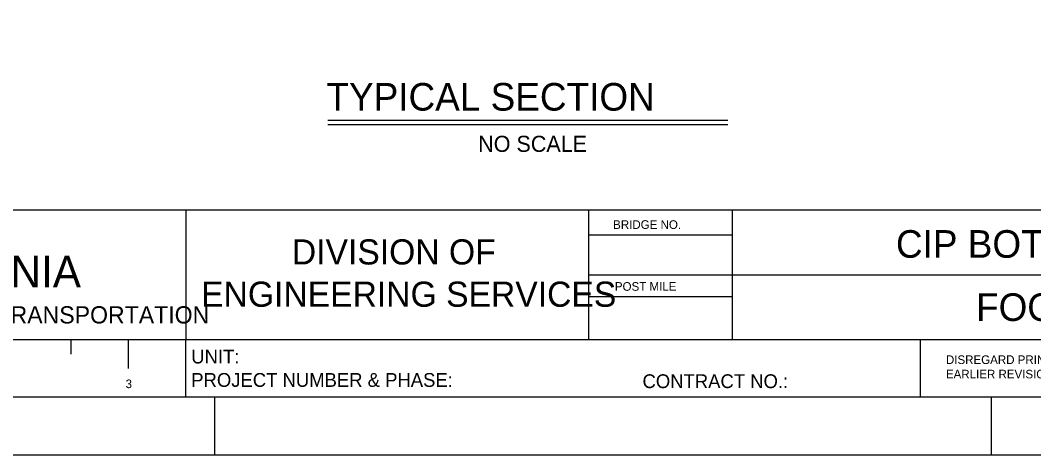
# Model space of a CAD drawing. Extents: x 0 to 2.83, y 0 to 1.83.
# Drawn here: x 1.609 to 2.343, y 0 to 0.315 of the extents above; entities that cross this region are included whole.
import ezdxf

# ---------------------------------------------------------------- set-up
doc = ezdxf.new("R2010")
doc.units = 0
for name, color, linetype in [('10 Sheet Format', 7, 'Continuous'), ('14 Ramp Anno', 7, 'Continuous'), ('210 Border', 7, 'Continuous'), ('214 Text and Titles', 7, 'Continuous')]:
    doc.layers.add(name, color=color, linetype=linetype)

msp = doc.modelspace()

# ---------------------------------------------------------------- linework, layer by layer
at = {"layer": '10 Sheet Format'}
msp.add_lwpolyline([(0, 0), (2.83333, 0), (2.83333, 1.83333), (0, 1.83333)], close=True, dxfattribs=at)
at = {"layer": '14 Ramp Anno'}
for p, q in [((1.8321, 0.24246), (2.12186, 0.24246)), ((1.8321, 0.23922), (2.12186, 0.23922))]:
    msp.add_line(p, q, dxfattribs=at)
at = {"layer": '210 Border'}
for p, q in [((2.79167, 0.17708), (0.08333, 0.17708)), ((1.72917, 0.17708), (1.72917, 0.08333)), ((2.02083, 0.17708), (2.02083, 0.08333)), ((2.125, 0.17708), (2.125, 0.08333)), ((2.02083, 0.15929), (2.125, 0.15929)), ((2.02083, 0.15929), (2.125, 0.15929)), ((2.79167, 0.13021), (2.02083, 0.13021)), ((2.02083, 0.11458), (2.125, 0.11458)), ((2.02083, 0.11458), (2.125, 0.11458)), ((2.79167, 0.08333), (0.08333, 0.08333)), ((1.64583, 0.08333), (1.64583, 0.07292)), ((1.6875, 0.08333), (1.6875, 0.0625)), ((1.72917, 0.04167), (1.72917, 0.08333)), ((2.2614, 0.04167), (2.2614, 0.08333)), ((2.79167, 0.04167), (0.08333, 0.04167)), ((1.75, 0.04167), (1.75, 0)), ((2.3125, 0.04167), (2.3125, 0))]:
    msp.add_line(p, q, dxfattribs=at)

# ---------------------------------------------------------------- texts
at = {"layer": '14 Ramp Anno'}
msp.add_text('TYPICAL SECTION', height=0.0200026, dxfattribs=at).set_placement((1.83105, 0.2493))
at = {"layer": '210 Border'}
for s, height, p in [('BRIDGE NO.', 0.006249, (2.03869, 0.16362)), ('CIP BOTTOMLESS CULVERT', 0.02, (2.24353, 0.1427)), ('DIVISION OF', 0.0182285, (1.80602, 0.13783)), ('CALIFORNIA', 0.022917, (1.46938, 0.1212)), ('ENGINEERING SERVICES', 0.0182285, (1.74029, 0.1072)), ('POST MILE', 0.006249, (2.03996, 0.11879)), ('FOOTINGS ON SOIL', 0.02, (2.30156, 0.09692)), ('DEPARTMENT OF TRANSPORTATION', 0.0124983, (1.44442, 0.09509)), ('UNIT:', 0.01, (1.73313, 0.06613)), ('DISREGARD PRINTS BEARING', 0.0062491, (2.27972, 0.06572)), ('PROJECT NUMBER & PHASE:', 0.01, (1.73313, 0.04917)), ('EARLIER REVISION DATES', 0.0062491, (2.27972, 0.05531)), ('3', 0.00623, (1.68557, 0.04825)), ('CONTRACT NO.:', 0.01, (2.05997, 0.04828))]:
    msp.add_text(s, height=height, dxfattribs=at).set_placement(p)
at = {"layer": '214 Text and Titles'}
msp.add_text('NO SCALE', height=0.011667, dxfattribs=at).set_placement((1.94093, 0.21941))

doc.saveas('drawing.dxf')
